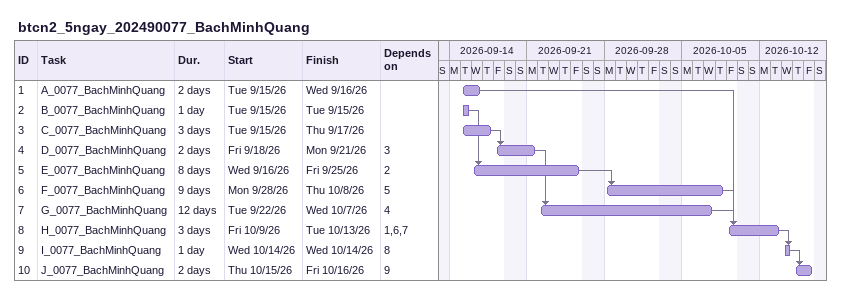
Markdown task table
btcn2_5ngay_202490077_BachMinhQuang

| ID | Task | Duration | Start | Finish | Predecessors |
|---|---|---|---|---|---|
| 1 | A_0077_BachMinhQuang | 2d | 2026-09-15 | 2026-09-16 |  |
| 2 | B_0077_BachMinhQuang | 1d | 2026-09-15 | 2026-09-15 |  |
| 3 | C_0077_BachMinhQuang | 3d | 2026-09-15 | 2026-09-17 |  |
| 4 | D_0077_BachMinhQuang | 2d | 2026-09-18 | 2026-09-21 | 3 |
| 5 | E_0077_BachMinhQuang | 8d | 2026-09-16 | 2026-09-25 | 2 |
| 6 | F_0077_BachMinhQuang | 9d | 2026-09-28 | 2026-10-08 | 5 |
| 7 | G_0077_BachMinhQuang | 12d | 2026-09-22 | 2026-10-07 | 4 |
| 8 | H_0077_BachMinhQuang | 3d | 2026-10-09 | 2026-10-13 | 1, 6, 7 |
| 9 | I_0077_BachMinhQuang | 1d | 2026-10-14 | 2026-10-14 | 8 |
| 10 | J_0077_BachMinhQuang | 2d | 2026-10-15 | 2026-10-16 | 9 |
